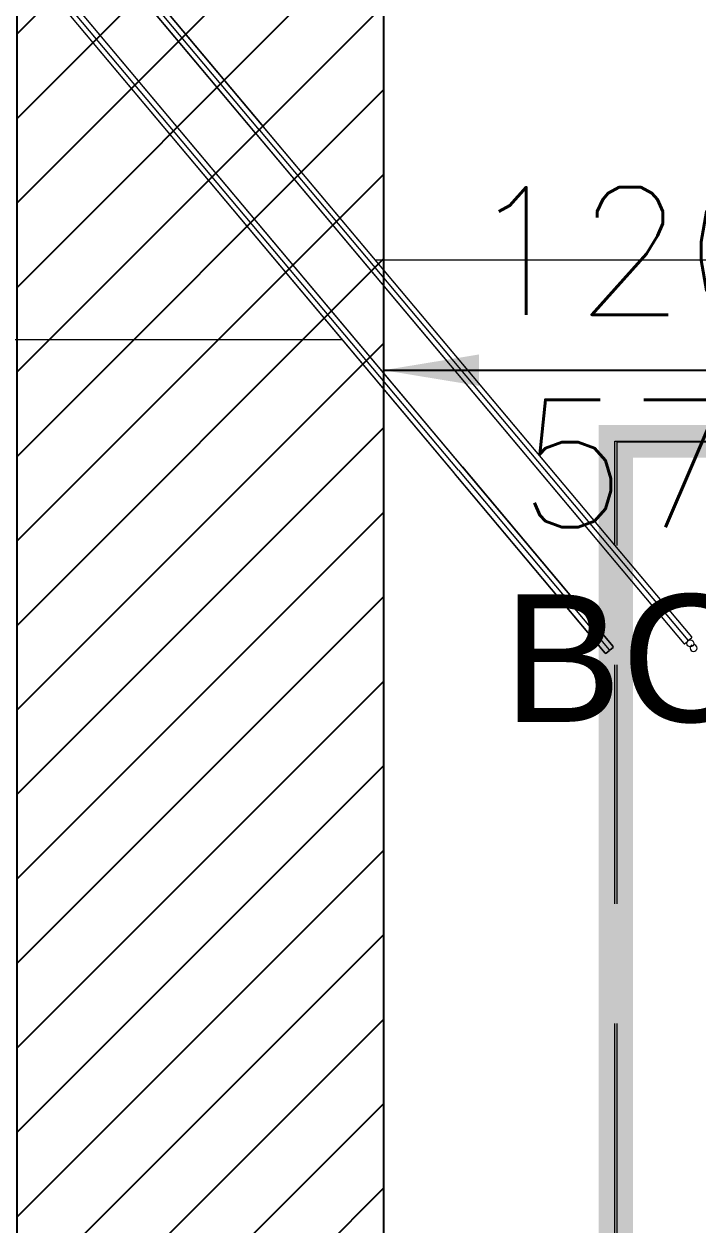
# Model space of a CAD drawing. Header units: millimetres. Extents: x -81374 to 485233, y -39075 to 157313.
# Drawn here: x 36065 to 37122, y -27478 to -25595 of the extents above; entities that cross this region are included whole.
import ezdxf
from ezdxf.enums import TextEntityAlignment as Align

# ---------------------------------------------------------------- set-up
doc = ezdxf.new("R2010")
doc.units = ezdxf.units.MM
doc.linetypes.add('CENTER', pattern=[2, 1.25, -0.25, 0.25, -0.25])
doc.linetypes.add('HIDDEN', pattern=[0.375, 0.25, -0.125])
for name, color, linetype in [('CEN', 252, 'CENTER'), ('M-HVAC ELLIPTICAL DUCT', 6, 'Continuous'), ('M-HVAC-ELEPTICAL DUCT', 6, 'Continuous'), ('M-HVAC-INSULATION', 8, 'Continuous'), ('M-HVAC-SUPPLY AIR DUCT', 4, 'Continuous'), ('M-HVAC-TEXT', 7, 'Continuous')]:
    doc.layers.add(name, color=color, linetype=linetype)
doc.layers.add('G-IMPT', color=8, linetype='Continuous', lineweight=5)
doc.styles.add('R', font='romans.shx')
doc.styles.add('ROMAND', font='romand__.ttf')
doc.styles.get("Standard").update_dxf_attribs({"font": 'arial.ttf'})
doc.dimstyles.new('Vayucon', dxfattribs={"dimtxt": 200, "dimasz": 150, "dimexe": 0, "dimexo": 0, "dimgap": 9e-05, "dimtad": 1, "dimdec": 0, "dimrnd": 5, "dimzin": 0, "dimdsep": 46, "dimtxsty": 'ROMAND', "dimcen": 90, "dimclre": 99, "dimclrt": 7, "dimadec": 0, "dimazin": 0, "dimtfac": 1, "dimtdec": 0, "dimtofl": 0, "dimtmove": 1, "dimatfit": 3, "dimfxl": 1, "dimtolj": 1, "dimtzin": 0, "dimarcsym": 0})

# ---------------------------------------------------------------- blocks, each defined once
blk = doc.blocks.new('ng')
at = {"layer": 'CEN', "color": 9, "linetype": 'HIDDEN', "lineweight": 0, "ltscale": 1500, "true_color": 0xc7c8ca}
for points in [[(45314.9, 65695.4), (45314.9, 69795.4), (49414.9, 69795.4), (49414.9, 65695.4)], [(45317.3, 69795.4), (49418.5, 69795.4), (49418.5, 65694.2), (45317.3, 65694.2)]]:
    blk.add_lwpolyline(points, close=True, dxfattribs=at)
blk = doc.blocks.new('floor plan 1')
at = {"layer": 'G-IMPT', "color": 8, "ltscale": 500}
for p, q in [((21180.7, -12503), (22089.6, -13585.7)), ((21417.4, -12784.9), (21180.7, -12503)), ((21185.6, -12497.7), (21180.8, -12501.8)), ((21180.8, -12501.8), (21185.6, -12497.7)), ((21423.6, -12779.7), (21186.9, -12497.8)), ((21191.8, -12492.5), (21187, -12496.5)), ((21187, -12496.5), (21191.8, -12492.5)), ((22102.1, -13575.2), (21193.1, -12492.6)), ((21193.1, -12492.6), (21429.8, -12774.5)), ((21057.4, -12518.1), (21966.3, -13600.7)), ((21057.4, -12518.1), (21729.6, -13318.8)), ((21062.3, -12512.7), (21057.5, -12516.8)), ((21062.3, -12512.8), (21057.5, -12516.8)), ((21735.8, -13313.5), (21063.6, -12512.9)), ((21068.5, -12507.5), (21063.7, -12511.6)), ((21068.5, -12507.5), (21063.7, -12511.6)), ((21978.7, -13590.3), (21069.8, -12507.6)), ((21742.1, -13308.4), (21069.8, -12507.6)), ((21417.4, -12784.9), (22089.6, -13585.7)), ((21423.6, -12779.7), (22095.8, -13580.4)), ((22102.1, -13575.2), (21429.8, -12774.5)), ((21605.8, -12984.2), (23682.5, -12984.2)), ((19477, -13109.1), (21553.5, -13109.1)), ((21742.1, -13308.4), (21978.7, -13590.3)), ((21966.3, -13600.7), (21729.6, -13318.8)), ((21735.8, -13313.5), (21972.5, -13595.5))]:
    blk.add_line(p, q, dxfattribs=at)
blk.add_circle((21059.5, -12508), 5.41, dxfattribs=at)
for centre, radius, start, end in [((30901.2, -15868.2), 12777.8, 49.90697, 259.60318), ((21054.5, -12500.7), 5.41, 0.0329, 270.0329), ((21054.5, -12500.7), 5.41, 300.7468, 0.0329), ((21181.4, -12502.4), 0.902, 130.0162, 220.0162), ((21181.4, -12502.4), 0.902, 130.0162, 220.0162), ((21186.2, -12498.4), 0.882, 40.0162, 130.0162), ((21186.2, -12498.4), 0.882, 40.0162, 130.0162), ((21187.6, -12497.2), 0.882, 130.0162, 220.0162), ((21187.6, -12497.2), 0.882, 130.0162, 220.0162), ((21192.4, -12493.2), 0.902, 40.0162, 130.0162), ((21192.4, -12493.2), 0.902, 40.0162, 130.0162), ((21058.1, -12517.5), 0.902, 130.0162, 220.0162), ((21058.1, -12517.5), 0.902, 130.0162, 220.0162), ((21062.9, -12513.4), 0.882, 40.0162, 130.0162), ((21062.9, -12513.5), 0.935, 40.0162, 130.0162), ((21064.2, -12512.3), 0.882, 130.0162, 220.0162), ((21064.3, -12512.3), 0.935, 130.0162, 220.0162), ((21069.1, -12508.2), 0.902, 40.0162, 130.0162), ((21069.1, -12508.2), 0.894, 40.0162, 130.0162)]:
    blk.add_arc(centre, radius, start, end, dxfattribs=at)
at = {"layer": 'CEN', "linetype": 'Continuous'}
blk.add_blockref('ng', (-28240.4, -78519.6), dxfattribs=at)
at = {"layer": 'G-IMPT', "color": 8, "ltscale": 500}
for rotation, p in [(359.9992, (39680.6, -4989.6, 0)), (359.9992, (35886.7, -10139.3, 0)), (270.0008, (28873.3, -20643.5, 0)), (359.9992, (11975.3, -26935.4, 0)), (359.9992, (15267.6, -26935.4, 0)), (359.9992, (26686.3, -26987.7, 0)), (270.0008, (15861.1, -28615, 0)), (89.9992, (23697.8, -33300.6, 0)), (89.9992, (23597.9, -35337.7, 0)), (89.9992, (23597.9, -37388.3, 0)), (359.9992, (13750.4, -37781.5, 0)), (89.9992, (23697.8, -40746.8, 0)), (89.9992, (23597.8, -44302.5, 0)), (89.9992, (23597.8, -46399.1, 0)), (89.9992, (23697.8, -48339.8, 0)), (89.9992, (23697.8, -54280, 0)), (359.9992, (27418.1, -55702.4, 0)), (89.9992, (9671.9, -65856.5, 0)), (359.9992, (4684.1, -67403.4, 0)), (359.9992, (8737.2, -67403.4, 0))]:
    blk.add_attdef('PARTITIONTYPE', text='', height=200, rotation=rotation, dxfattribs=at).set_placement(p, align=Align.MIDDLE_CENTER)

msp = doc.modelspace()

# ---------------------------------------------------------------- hatches: boundary and pattern name
at = {"layer": 'M-HVAC-INSULATION'}
h = msp.add_hatch(dxfattribs=at)
h.set_pattern_fill('ANSI31', color=26, scale=750, angle=360, style=0)
h.set_pattern_definition([(45, (496839.4, -83091.07), (-66.29126, 66.29126), [])])
h.paths.add_polyline_path([(36054.4, -25311.3), (36629.4, -25311.3), (36629.4, -37887.9), (36054.4, -37887.9)])

# ---------------------------------------------------------------- linework, layer by layer
at = {"layer": 'CEN', "color": 11, "linetype": 'HIDDEN', "lineweight": 0, "ltscale": 1500, "const_width": 50}
for points in [[(41093.9, -30351.2), (36992.6, -30351.2), (36992.6, -26249.9), (41093.9, -26249.9)], [(41096.3, -26251.2), (41096.3, -30351.2), (36996.3, -30351.2), (36996.3, -26251.2)]]:
    msp.add_lwpolyline(points, close=True, dxfattribs=at)
at = {"layer": 'M-HVAC ELLIPTICAL DUCT', "linetype": 'Continuous'}
msp.add_line((36629.4, -25311.3), (36629.4, -37887.9), dxfattribs=at)
msp.add_lwpolyline([(36054.4, -25311.3), (36629.4, -25311.3), (36629.4, -37887.9), (36054.4, -37887.9)], close=True, dxfattribs=at)

# ---------------------------------------------------------------- block references
at = {"linetype": 'Continuous', "rotation": 180}
msp.add_blockref('floor plan 1', (58170.8, -39075.4), dxfattribs=at)

# ---------------------------------------------------------------- texts
at = {"layer": 'M-HVAC-ELEPTICAL DUCT', "insert": (36817.3, -26490.6, 1198.1), "char_height": 200, "attachment_point": 1}
msp.add_mtext('BOD-2400', dxfattribs=at)
at = {"layer": 'M-HVAC-TEXT', "color": 7, "insert": (37440.9, -25851.6), "char_height": 200, "width": 13359.771, "attachment_point": 2, "style": 'R'}
msp.add_mtext('1200 CFM\\P575X250', dxfattribs=at)

# ---------------------------------------------------------------- leaders
at = {"layer": 'M-HVAC-SUPPLY AIR DUCT', "color": 0, "linetype": 'Continuous'}
msp.add_leader([(36629.4, -26138.7), (38196.6, -26138.7)], dimstyle='Vayucon', dxfattribs=at)

doc.saveas('drawing.dxf')
